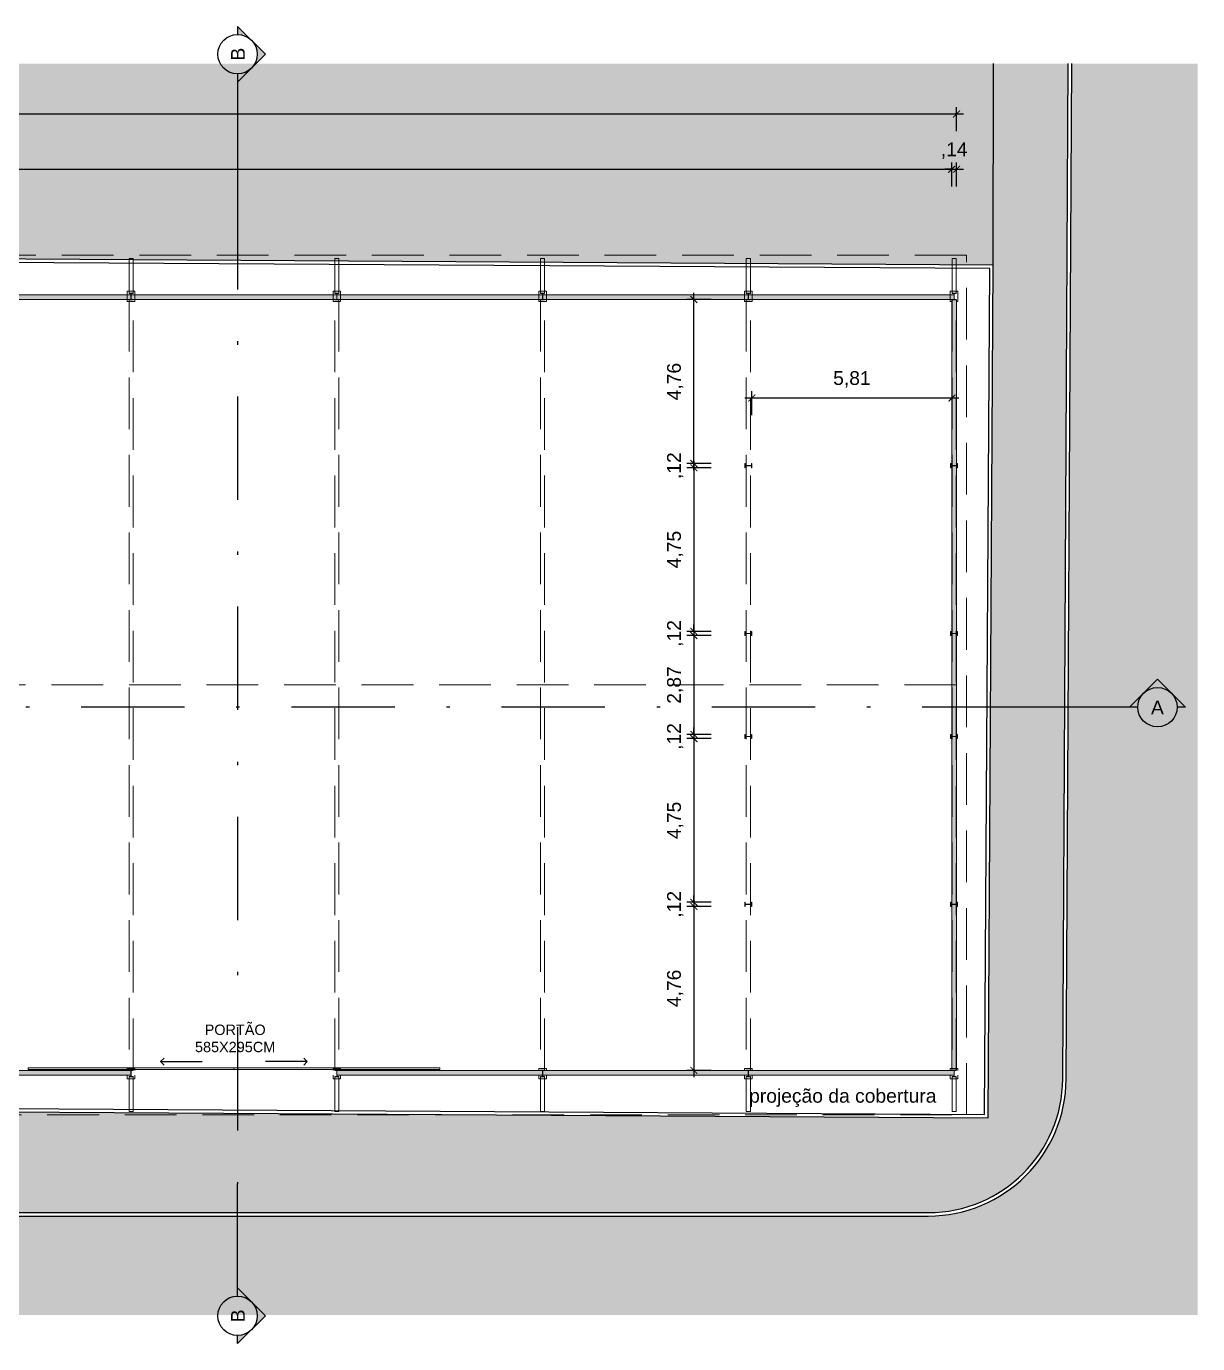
# Model space of a CAD drawing. Header units: inches. Extents: x 1286 to 7442, y -84 to 3420.
# Drawn here: x 2478.95 to 2512.93, y 116.42 to 154.65 of the extents above; entities that cross this region are included whole.
import ezdxf

# ---------------------------------------------------------------- set-up
doc = ezdxf.new("R2010")
doc.units = ezdxf.units.IN
doc.header["$LTSCALE"] = 3
doc.header["$MEASUREMENT"] = 0
doc.linetypes.add('DASHDOT', pattern=[1, 0.5, -0.25, 0, -0.25])
doc.linetypes.add('DASHED', pattern=[0.75, 0.5, -0.25])
for name, color, linetype, lineweight in [('ARQ_AÇO', 4, 'Continuous', 5), ('ARQ_ESQUADRIAS', 3, 'Continuous', 5), ('ARQ_PAREDE', 5, 'Continuous', 5), ('ARQ_PROJEÇÃO', 8, 'DASHED', 5), ('ARQ_VISTA', 2, 'Continuous', 5)]:
    doc.layers.add(name, color=color, linetype=linetype, lineweight=lineweight)
for name, color, linetype in [('ARQ_COTAS', 133, 'Continuous'), ('ARQ_HATCH', 8, 'Continuous'), ('ARQ_INDICAÇÃO', 133, 'Continuous'), ('ARQ_LINHA DE CORTE', 4, 'DASHDOT'), ('ARQ_RUA', 250, 'Continuous'), ('ARQ_TEXTO', 133, 'Continuous')]:
    doc.layers.add(name, color=color, linetype=linetype)
doc.styles.add('1 - 200', font='arial.ttf', dxfattribs={"height": 0.4})
doc.dimstyles.new('1 - 200', dxfattribs={"dimtxt": 0.4, "dimasz": 0.2, "dimexe": 0.2, "dimexo": 0.2, "dimgap": 0.3, "dimtad": 1, "dimzin": 4, "dimtxsty": '1 - 200', "dimblk": 'ARCHTICK', "dimcen": 0.1, "dimdle": 0.2, "dimclrd": 256, "dimclre": 256, "dimclrt": 256, "dimazin": 0, "dimtfac": 1, "dimtix": 1, "dimtofl": 0, "dimtmove": 2, "dimatfit": 3, "dimldrblk": 'OPEN90', "dimfxl": 0.5, "dimfxlon": 1, "dimtolj": 1, "dimtzin": 0, "dimlwd": -1, "dimlwe": -1, "dimarcsym": 0})
pattern_1 = [(315, (0, 0), (0.4182581518689039, -0.1120719340210068), [0.25, -0.5]), (75.00000000000006, (0, 0), (-0.1120719340210065, 0.4182581518689039), [0.25, -0.5]), (14.99999999999995, (0, 0), (0.3061862178478974, 0.3061862178478972), [-0.5, 0.25])]

# ---------------------------------------------------------------- blocks, each defined once
blk = doc.blocks.new('A$C1175b217')
at = {"layer": 'ARQ_AÇO'}
blk.add_lwpolyline([(-0.06249999999954525, 0.01000000000021828), (-0.1199999999998909, 0.01000000000021828), (-0.1199999999998909, 0), (0, 0), (0, 0.01000000000021828), (-0.05749999999943611, 0.01000000000021828), (-0.05749999999989086, 0.1899999999995998), (0, 0.1899999999995998), (0, 0.1999999999998181), (-0.1199999999998909, 0.1999999999998181), (-0.1199999999998909, 0.1899999999995998), (-0.0625, 0.1899999999995998), (-0.06249999999954525, 0.01000000000021828)], dxfattribs=at)
blk = doc.blocks.new('_ArchTick')
at = {"color": 0, "linetype": 'ByBlock', "const_width": 0.15}
blk.add_lwpolyline([(-0.5, -0.5), (0.5, 0.5)], dxfattribs=at)
blk = doc.blocks.new('*D194')
at = {"layer": 'ARQ_COTAS', "transparency": 16777216}
for p, q in [((2446.235023979214, 150.0002656553925), (2446.235023979214, 150.7002656553925)), ((2505.795023979215, 150.0002656553925), (2505.795023979215, 150.7002656553925)), ((2446.035023979214, 150.5002656553925), (2505.995023979215, 150.5002656553925))]:
    blk.add_line(p, q, dxfattribs=at)
at = {"layer": 'Defpoints', "color": 0, "transparency": 16777216}
for p in [(2505.795023979215, 150.5002656553925), (2446.235023979214, 146.7094876470446), (2505.795023979215, 146.7094876470442)]:
    blk.add_point(p, dxfattribs=at)
at = {"layer": 'ARQ_COTAS', "transparency": 16777216, "xscale": 0.2, "yscale": 0.2, "zscale": 0.2, "rotation": 180}
blk.add_blockref('_ArchTick', (2446.235023979214, 150.5002656553925), dxfattribs=at)
at = {"layer": 'ARQ_COTAS', "transparency": 16777216, "xscale": 0.2, "yscale": 0.2, "zscale": 0.2}
blk.add_blockref('_ArchTick', (2505.795023979215, 150.5002656553925), dxfattribs=at)
at = {"layer": 'ARQ_COTAS', "transparency": 16777216, "insert": (2476.015023979215, 151.0406476472069), "char_height": 0.4, "attachment_point": 5, "style": '1 - 200'}
blk.add_mtext('\\A1;59,56', dxfattribs=at)
blk = doc.blocks.new('_Open90')
at = {"color": 0, "linetype": 'ByBlock', "lineweight": -2}
for p, q in [((0, 0), (-1, 0)), ((-0.5, 0.5), (0, 0)), ((0, 0), (-0.5, -0.5))]:
    blk.add_line(p, q, dxfattribs=at)
blk = doc.blocks.new('*D195')
at = {"layer": 'ARQ_COTAS', "transparency": 16777216}
for p, q in [((2505.795023979215, 150.0002656553925), (2505.795023979215, 150.7002656553925)), ((2505.935023979215, 150.0002656553925), (2505.935023979215, 150.7002656553925)), ((2505.795023979215, 150.5002656553925), (2505.595023979215, 150.5002656553925)), ((2505.935023979215, 150.5002656553925), (2506.135023979215, 150.5002656553925))]:
    blk.add_line(p, q, dxfattribs=at)
at = {"layer": 'Defpoints', "color": 0, "transparency": 16777216}
for p in [(2505.935023979215, 150.5002656553925), (2505.795023979215, 146.7094876470442), (2505.935023979215, 146.7094876470442)]:
    blk.add_point(p, dxfattribs=at)
at = {"layer": 'ARQ_COTAS', "transparency": 16777216, "xscale": 0.2, "yscale": 0.2, "zscale": 0.2}
blk.add_blockref('_ArchTick', (2505.795023979215, 150.5002656553925), dxfattribs=at)
at = {"layer": 'ARQ_COTAS', "transparency": 16777216, "xscale": 0.2, "yscale": 0.2, "zscale": 0.2, "rotation": 180}
blk.add_blockref('_ArchTick', (2505.935023979215, 150.5002656553925), dxfattribs=at)
at = {"layer": 'ARQ_COTAS', "transparency": 16777216, "insert": (2505.865023979215, 151.0406476472069), "char_height": 0.4, "attachment_point": 5, "style": '1 - 200'}
blk.add_mtext('\\A1;,14', dxfattribs=at)
blk = doc.blocks.new('*D196')
at = {"layer": 'ARQ_COTAS', "transparency": 16777216}
for p, q in [((2446.095023979214, 151.6042621229717), (2446.095023979214, 152.3042621229717)), ((2505.935023979215, 151.6042621229717), (2505.935023979215, 152.3042621229717)), ((2506.135023979215, 152.1042621229717), (2445.895023979214, 152.1042621229717))]:
    blk.add_line(p, q, dxfattribs=at)
at = {"layer": 'Defpoints', "color": 0, "transparency": 16777216}
for p in [(2446.095023979214, 152.1042621229717), (2446.095023979214, 146.7094876470446), (2505.935023979215, 146.7094876470442)]:
    blk.add_point(p, dxfattribs=at)
at = {"layer": 'ARQ_COTAS', "transparency": 16777216, "xscale": 0.2, "yscale": 0.2, "zscale": 0.2, "rotation": 180}
blk.add_blockref('_ArchTick', (2446.095023979214, 152.1042621229717), dxfattribs=at)
at = {"layer": 'ARQ_COTAS', "transparency": 16777216, "xscale": 0.2, "yscale": 0.2, "zscale": 0.2}
blk.add_blockref('_ArchTick', (2505.935023979215, 152.1042621229717), dxfattribs=at)
at = {"layer": 'ARQ_COTAS', "transparency": 16777216, "insert": (2476.015023979215, 152.6446441147862), "char_height": 0.4, "attachment_point": 5, "style": '1 - 200'}
blk.add_mtext('\\A1;59,84', dxfattribs=at)
blk = doc.blocks.new('*D201')
at = {"layer": 'ARQ_COTAS', "transparency": 16777216}
for p, q in [((2499.795023979221, 143.8644846255565), (2506.005023979219, 143.8644846255565)), ((2499.995023979221, 143.3644846255565), (2499.995023979221, 144.0644846255565)), ((2505.805023979219, 143.3644846255565), (2505.805023979219, 144.0644846255565))]:
    blk.add_line(p, q, dxfattribs=at)
at = {"layer": 'Defpoints', "color": 0, "transparency": 16777216}
for p in [(2505.805023979219, 143.8644846255565), (2499.995023979221, 141.9594876470446), (2505.805023979219, 141.9594876470446)]:
    blk.add_point(p, dxfattribs=at)
at = {"layer": 'ARQ_COTAS', "transparency": 16777216, "xscale": 0.2, "yscale": 0.2, "zscale": 0.2, "rotation": 180}
blk.add_blockref('_ArchTick', (2499.995023979221, 143.8644846255565), dxfattribs=at)
at = {"layer": 'ARQ_COTAS', "transparency": 16777216, "xscale": 0.2, "yscale": 0.2, "zscale": 0.2}
blk.add_blockref('_ArchTick', (2505.805023979219, 143.8644846255565), dxfattribs=at)
at = {"layer": 'ARQ_COTAS', "transparency": 16777216, "insert": (2502.90002397922, 144.404866617371), "char_height": 0.4, "attachment_point": 5, "style": '1 - 200'}
blk.add_mtext('\\A1;5,81', dxfattribs=at)
blk = doc.blocks.new('*D202')
at = {"layer": 'ARQ_COTAS', "transparency": 16777216}
for p, q in [((2498.314247672132, 141.7594876470447), (2498.314247672132, 146.9194876470447)), ((2498.814247672132, 146.7194876470447), (2498.114247672132, 146.7194876470447)), ((2498.814247672132, 141.9594876470447), (2498.114247672132, 141.9594876470447))]:
    blk.add_line(p, q, dxfattribs=at)
at = {"layer": 'Defpoints', "color": 0, "transparency": 16777216}
for p in [(2498.314247672132, 146.7194876470447), (2499.795023979214, 146.7194876470447), (2499.795023979222, 141.9594876470447)]:
    blk.add_point(p, dxfattribs=at)
at = {"layer": 'ARQ_COTAS', "transparency": 16777216, "xscale": 0.2, "yscale": 0.2, "zscale": 0.2}
for p, rotation in [((2498.314247672132, 146.7194876470447), 90), ((2498.314247672132, 141.9594876470447), 270)]:
    blk.add_blockref('_ArchTick', p, dxfattribs=dict(at, rotation=rotation))
at = {"layer": 'ARQ_COTAS', "transparency": 16777216, "insert": (2497.773865680317, 144.339487647044), "char_height": 0.4, "attachment_point": 5, "rotation": 90, "style": '1 - 200'}
blk.add_mtext('\\A1;4,76', dxfattribs=at)
blk = doc.blocks.new('*D203')
at = {"layer": 'ARQ_COTAS', "transparency": 16777216}
for p, q in [((2498.814247672134, 141.9594876470447), (2498.114247672134, 141.9594876470447)), ((2498.814247672134, 141.8394876470448), (2498.114247672134, 141.8394876470448)), ((2498.314247672134, 141.9594876470447), (2498.314247672134, 142.1594876470447)), ((2498.314247672134, 141.8394876470448), (2498.314247672134, 141.6394876470448))]:
    blk.add_line(p, q, dxfattribs=at)
at = {"layer": 'Defpoints', "color": 0, "transparency": 16777216}
for p in [(2498.314247672134, 141.8394876470448), (2499.795023979222, 141.9594876470447), (2499.795023979222, 141.8394876470448)]:
    blk.add_point(p, dxfattribs=at)
at = {"layer": 'ARQ_COTAS', "transparency": 16777216, "xscale": 0.2, "yscale": 0.2, "zscale": 0.2}
for p, rotation in [((2498.314247672134, 141.9594876470447), 270), ((2498.314247672134, 141.8394876470448), 90)]:
    blk.add_blockref('_ArchTick', p, dxfattribs=dict(at, rotation=rotation))
at = {"layer": 'ARQ_COTAS', "transparency": 16777216, "insert": (2497.773865680319, 141.899487647044), "char_height": 0.4, "attachment_point": 5, "rotation": 90, "style": '1 - 200'}
blk.add_mtext('\\A1;,12', dxfattribs=at)
blk = doc.blocks.new('*D204')
at = {"layer": 'ARQ_COTAS', "transparency": 16777216}
for p, q in [((2498.814247672137, 141.8394876470448), (2498.114247672137, 141.8394876470448)), ((2498.314247672137, 142.0394876470448), (2498.314247672137, 136.8894876470448)), ((2498.814247672137, 137.0894876470448), (2498.114247672137, 137.0894876470448))]:
    blk.add_line(p, q, dxfattribs=at)
at = {"layer": 'Defpoints', "color": 0, "transparency": 16777216}
for p in [(2499.795023979222, 141.8394876470448), (2498.314247672137, 137.0894876470448), (2499.800023979222, 137.0894876470448)]:
    blk.add_point(p, dxfattribs=at)
at = {"layer": 'ARQ_COTAS', "transparency": 16777216, "xscale": 0.2, "yscale": 0.2, "zscale": 0.2}
for p, rotation in [((2498.314247672137, 141.8394876470448), 90), ((2498.314247672137, 137.0894876470448), 270)]:
    blk.add_blockref('_ArchTick', p, dxfattribs=dict(at, rotation=rotation))
at = {"layer": 'ARQ_COTAS', "transparency": 16777216, "insert": (2497.77468423421, 139.4644876470441), "char_height": 0.4, "attachment_point": 5, "rotation": 90, "style": '1 - 200'}
blk.add_mtext('\\A1;4,75', dxfattribs=at)
blk = doc.blocks.new('*D205')
at = {"layer": 'ARQ_COTAS', "transparency": 16777216}
for p, q in [((2498.314247672138, 137.0894876470448), (2498.314247672138, 137.2894876470448)), ((2498.814247672138, 137.0894876470448), (2498.114247672138, 137.0894876470448)), ((2498.814247672138, 136.9694876470449), (2498.114247672138, 136.9694876470449)), ((2498.314247672138, 136.9694876470449), (2498.314247672138, 136.7694876470449))]:
    blk.add_line(p, q, dxfattribs=at)
at = {"layer": 'Defpoints', "color": 0, "transparency": 16777216}
for p in [(2498.314247672138, 136.9694876470449), (2499.795023979222, 137.0894876470448), (2499.795023979222, 136.9694876470449)]:
    blk.add_point(p, dxfattribs=at)
at = {"layer": 'ARQ_COTAS', "transparency": 16777216, "xscale": 0.2, "yscale": 0.2, "zscale": 0.2}
for p, rotation in [((2498.314247672138, 137.0894876470448), 270), ((2498.314247672138, 136.9694876470449), 90)]:
    blk.add_blockref('_ArchTick', p, dxfattribs=dict(at, rotation=rotation))
at = {"layer": 'ARQ_COTAS', "transparency": 16777216, "insert": (2497.773865680323, 137.0294876470441), "char_height": 0.4, "attachment_point": 5, "rotation": 90, "style": '1 - 200'}
blk.add_mtext('\\A1;,12', dxfattribs=at)
blk = doc.blocks.new('*D206')
at = {"layer": 'ARQ_COTAS', "transparency": 16777216}
for p, q in [((2498.81424767214, 136.9694876470449), (2498.114247672141, 136.9694876470449)), ((2498.31424767214, 137.1694876470449), (2498.31424767214, 133.8994876470446)), ((2498.81424767214, 134.0994876470446), (2498.114247672141, 134.0994876470446))]:
    blk.add_line(p, q, dxfattribs=at)
at = {"layer": 'Defpoints', "color": 0, "transparency": 16777216}
for p in [(2499.795023979222, 136.9694876470449), (2498.31424767214, 134.0994876470446), (2499.795023979222, 134.0994876470446)]:
    blk.add_point(p, dxfattribs=at)
at = {"layer": 'ARQ_COTAS', "transparency": 16777216, "xscale": 0.2, "yscale": 0.2, "zscale": 0.2}
for p, rotation in [((2498.31424767214, 136.9694876470449), 90), ((2498.31424767214, 134.0994876470446), 270)]:
    blk.add_blockref('_ArchTick', p, dxfattribs=dict(at, rotation=rotation))
at = {"layer": 'ARQ_COTAS', "transparency": 16777216, "insert": (2497.773865680325, 135.534487647044), "char_height": 0.4, "attachment_point": 5, "rotation": 90, "style": '1 - 200'}
blk.add_mtext('\\A1;2,87', dxfattribs=at)
blk = doc.blocks.new('*D207')
at = {"layer": 'ARQ_COTAS', "transparency": 16777216}
for p, q in [((2498.314247672141, 134.0994876470446), (2498.314247672141, 134.2994876470445)), ((2498.814247672141, 134.0994876470446), (2498.114247672142, 134.0994876470446)), ((2498.814247672141, 133.9794876470447), (2498.114247672142, 133.9794876470447)), ((2498.314247672141, 133.9794876470447), (2498.314247672141, 133.7794876470447))]:
    blk.add_line(p, q, dxfattribs=at)
at = {"layer": 'Defpoints', "color": 0, "transparency": 16777216}
for p in [(2498.314247672141, 133.9794876470447), (2499.795023979222, 134.0994876470446), (2499.795023979222, 133.9794876470447)]:
    blk.add_point(p, dxfattribs=at)
at = {"layer": 'ARQ_COTAS', "transparency": 16777216, "xscale": 0.2, "yscale": 0.2, "zscale": 0.2}
for p, rotation in [((2498.314247672141, 134.0994876470446), 270), ((2498.314247672141, 133.9794876470447), 90)]:
    blk.add_blockref('_ArchTick', p, dxfattribs=dict(at, rotation=rotation))
at = {"layer": 'ARQ_COTAS', "transparency": 16777216, "insert": (2497.773865680326, 134.0394876470439), "char_height": 0.4, "attachment_point": 5, "rotation": 90, "style": '1 - 200'}
blk.add_mtext('\\A1;,12', dxfattribs=at)
blk = doc.blocks.new('*D208')
at = {"layer": 'ARQ_COTAS', "transparency": 16777216}
for p, q in [((2498.314247672143, 134.1794876470447), (2498.314247672143, 129.0294876470447)), ((2498.814247672143, 133.9794876470447), (2498.114247672143, 133.9794876470447)), ((2498.814247672143, 129.2294876470447), (2498.114247672143, 129.2294876470447))]:
    blk.add_line(p, q, dxfattribs=at)
at = {"layer": 'Defpoints', "color": 0, "transparency": 16777216}
for p in [(2499.795023979222, 133.9794876470447), (2498.314247672143, 129.2294876470447), (2499.795023979222, 129.2294876470447)]:
    blk.add_point(p, dxfattribs=at)
at = {"layer": 'ARQ_COTAS', "transparency": 16777216, "xscale": 0.2, "yscale": 0.2, "zscale": 0.2}
for p, rotation in [((2498.314247672143, 133.9794876470447), 90), ((2498.314247672143, 129.2294876470447), 270)]:
    blk.add_blockref('_ArchTick', p, dxfattribs=dict(at, rotation=rotation))
at = {"layer": 'ARQ_COTAS', "transparency": 16777216, "insert": (2497.774684234216, 131.6044876470439), "char_height": 0.4, "attachment_point": 5, "rotation": 90, "style": '1 - 200'}
blk.add_mtext('\\A1;4,75', dxfattribs=at)
blk = doc.blocks.new('*D209')
at = {"layer": 'ARQ_COTAS', "transparency": 16777216}
for p, q in [((2498.814247672145, 129.2294876470447), (2498.114247672145, 129.2294876470447)), ((2498.314247672145, 129.2294876470447), (2498.314247672145, 129.4294876470447)), ((2498.814247672145, 129.1094876470448), (2498.114247672145, 129.1094876470448)), ((2498.314247672145, 129.1094876470448), (2498.314247672145, 128.9094876470448))]:
    blk.add_line(p, q, dxfattribs=at)
at = {"layer": 'Defpoints', "color": 0, "transparency": 16777216}
for p in [(2499.795023979222, 129.2294876470447), (2498.314247672145, 129.1094876470448), (2499.795023979222, 129.1094876470448)]:
    blk.add_point(p, dxfattribs=at)
at = {"layer": 'ARQ_COTAS', "transparency": 16777216, "xscale": 0.2, "yscale": 0.2, "zscale": 0.2}
for p, rotation in [((2498.314247672145, 129.2294876470447), 270), ((2498.314247672145, 129.1094876470448), 90)]:
    blk.add_blockref('_ArchTick', p, dxfattribs=dict(at, rotation=rotation))
at = {"layer": 'ARQ_COTAS', "transparency": 16777216, "insert": (2497.77386568033, 129.169487647044), "char_height": 0.4, "attachment_point": 5, "rotation": 90, "style": '1 - 200'}
blk.add_mtext('\\A1;,12', dxfattribs=at)
blk = doc.blocks.new('*D210')
at = {"layer": 'ARQ_COTAS', "transparency": 16777216}
for p, q in [((2498.314247672147, 129.3094876470448), (2498.314247672147, 124.1494876470447)), ((2498.814247672147, 129.1094876470448), (2498.114247672147, 129.1094876470448)), ((2498.814247672147, 124.3494876470447), (2498.114247672147, 124.3494876470447))]:
    blk.add_line(p, q, dxfattribs=at)
at = {"layer": 'Defpoints', "color": 0, "transparency": 16777216}
for p in [(2499.795023979222, 129.1094876470448), (2498.314247672147, 124.3494876470447), (2499.795023979214, 124.3494876470447)]:
    blk.add_point(p, dxfattribs=at)
at = {"layer": 'ARQ_COTAS', "transparency": 16777216, "xscale": 0.2, "yscale": 0.2, "zscale": 0.2}
for p, rotation in [((2498.314247672147, 129.1094876470448), 90), ((2498.314247672147, 124.3494876470447), 270)]:
    blk.add_blockref('_ArchTick', p, dxfattribs=dict(at, rotation=rotation))
at = {"layer": 'ARQ_COTAS', "transparency": 16777216, "insert": (2497.773865680332, 126.729487647044), "char_height": 0.4, "attachment_point": 5, "rotation": 90, "style": '1 - 200'}
blk.add_mtext('\\A1;4,76', dxfattribs=at)

msp = doc.modelspace()

# ---------------------------------------------------------------- hatches: boundary and pattern name
at = {"layer": 'ARQ_HATCH', "transparency": 33554534}
h = msp.add_hatch(color=124, dxfattribs=at)
h.dxf.hatch_style = 1
h.paths.add_polyline_path([(2509.016892027609, 124.102912310861), (2509.176315343979, 153.567519811385), (2507.005888289602, 153.567519811385), (2507.000597838738, 147.7190244702634), (2506.848279387014, 122.9694931799693), (2445.029450119704, 123.349950823826), (2445.034838235396, 124.225441195465), (2439.006751406014, 124.26264954605), (2439.006751406014, 120.2240136193798), (2505.116949113442, 120.2240136214091, 0.4126297152385945)])
at = {"layer": 'ARQ_HATCH'}
h = msp.add_hatch(dxfattribs=at)
h.set_pattern_fill('HONEY', color=8, scale=2, angle=315)
h.set_pattern_definition(pattern_1)
edge = h.paths.add_edge_path()
edge.add_line((2507.005888289602, 153.567519811385), (2439.006751406014, 153.567519811385))
edge.add_line((2439.006751406014, 153.567519811385), (2439.006751406014, 124.26264954605))
edge.add_line((2439.006751406014, 124.26264954605), (2445.034838235396, 124.225441195465))
edge.add_line((2445.034838235396, 124.225441195465), (2445.095615796957, 134.1009102840134))
edge.add_line((2445.095615796957, 134.1009102840134), (2444.85562034202, 134.1023873114241))
edge.add_line((2444.85562034202, 134.1023873114241), (2444.874468067204, 136.9702260906408))
edge.add_line((2444.874468067204, 136.9702260906408), (2445.114440738625, 136.9687492034489))
edge.add_line((2445.114440738625, 136.9687492034489), (2445.17561429055, 147.0995010518861))
edge.add_arc((2446.175595352784, 147.0933467710086), 0.999999999999352, 89.64738345382432, 179.6473834538601, ccw=False)
edge.add_line((2446.181749633662, 148.0933278332423), (2507.000597838738, 147.7190244702634))
edge.add_line((2507.000597838738, 147.7190244702634), (2507.005888289602, 153.567519811385))
h = msp.add_hatch(dxfattribs=at)
h.set_pattern_fill('HONEY', color=8, scale=2, angle=315)
h.set_pattern_definition(pattern_1)
h.paths.add_polyline_path([(2512.931121118556, 153.567519811385), (2509.276316807737, 153.567519811385), (2509.116890563873, 124.1023712516161, -0.4126297152385908), (2505.116949113446, 120.1240136214091), (2439.006751406014, 120.1240136193798), (2439.006751406014, 117.2531021954792), (2512.931121118556, 117.2531021954792)])
at = {"layer": 'ARQ_LINHA DE CORTE', "linetype": 'Continuous'}
h = msp.add_hatch(color=4, dxfattribs=at)
h.dxf.hatch_style = 1
h.paths.add_polyline_path([(2485.88464504581, 153.8399448875783), (2485.48043442222, 153.4357439053269, 0.4142284990925066), (2485.480464676194, 154.2441348963559)])
h.paths.add_polyline_path([(2485.48043442222, 153.4357439053269), (2485.076265026397, 153.031584149861), (2485.076267849735, 153.2683503499201, 0.1988991132606457)])
h.paths.add_polyline_path([(2485.480464676194, 154.2441348963559, 0.1957060071335515), (2485.083337663312, 154.4115150657881, 0.003086219329561659), (2485.076281482017, 154.4115587041944), (2485.076284305356, 154.6483249100719)])
h = msp.add_hatch(color=4, dxfattribs=at)
h.dxf.hatch_style = 1
h.paths.add_polyline_path([(2511.765486611855, 135.6992691441471), (2511.361285629604, 135.2950585205569, -0.4142284990925066), (2512.169676620633, 135.2950887745307)])
h.paths.add_polyline_path([(2511.361285629604, 135.2950585205569), (2510.957125874138, 134.8908891247335), (2511.193892074197, 134.8908919480716, -0.1988991132606457)])
h.paths.add_polyline_path([(2512.169676620633, 135.2950887745307, -0.1957060071335515), (2512.337056790065, 134.8979617616485, -0.003086219329561659), (2512.337100428471, 134.890905580354), (2512.573866634349, 134.8909084036929)])
h = msp.add_hatch(color=4, dxfattribs=at)
h.dxf.hatch_style = 1
h.paths.add_polyline_path([(2485.88464504581, 117.2290304065106), (2485.48043442222, 117.6332313887619, -0.4142284990925066), (2485.480464676194, 116.824840397733)])
h.paths.add_polyline_path([(2485.48043442222, 117.6332313887619), (2485.076265026397, 118.0373911442279), (2485.076267849735, 117.8006249441688, -0.1988991132606457)])
h.paths.add_polyline_path([(2485.480464676194, 116.824840397733, -0.1957060071335515), (2485.083337663312, 116.6574602283007, -0.003086219329561659), (2485.076281482017, 116.6574165898945), (2485.076284305356, 116.4206503840169)])
at = {"layer": 'ARQ_PAREDE'}
h = msp.add_hatch(color=8, dxfattribs=at)
h.dxf.hatch_style = 1
h.paths.add_polyline_path([(2470.047523979224, 146.7194876470344), (2470.047523979224, 146.8594876470343), (2476.012523979226, 146.8594876470447), (2476.012523979226, 146.7194876470448)])
h.paths.add_polyline_path([(2505.862523979222, 146.7194876470344), (2505.862523979222, 146.8594876470343), (2499.897523979221, 146.8594876470447), (2499.897523979221, 146.7194876470448)])
h.paths.add_polyline_path([(2481.982523979218, 146.7194876470344), (2481.982523979218, 146.8594876470343), (2476.017523979216, 146.8594876470447), (2476.017523979216, 146.7194876470448)])
h.paths.add_polyline_path([(2481.987523979219, 146.7194876470344), (2481.987523979219, 146.8594876470343), (2487.95252397922, 146.8594876470447), (2487.95252397922, 146.7194876470448)])
h.paths.add_polyline_path([(2493.922523979217, 146.7194876470344), (2493.922523979217, 146.8594876470343), (2487.957523979216, 146.8594876470447), (2487.957523979216, 146.7194876470448)])
h.paths.add_polyline_path([(2493.927523979218, 146.7194876470344), (2493.927523979218, 146.8594876470343), (2499.89252397922, 146.8594876470447), (2499.89252397922, 146.7194876470448)])
h.paths.add_polyline_path([(2464.077523979223, 146.7194876470344), (2464.077523979223, 146.8594876470343), (2470.042523979224, 146.8594876470447), (2470.042523979224, 146.7194876470448)])
h.paths.add_polyline_path([(2464.072523979222, 146.7194876470344), (2464.072523979222, 146.8594876470343), (2458.10752397922, 146.8594876470447), (2458.10752397922, 146.7194876470448)])
h.paths.add_polyline_path([(2452.137523979223, 146.7194876470344), (2452.137523979223, 146.8594876470343), (2458.102523979225, 146.8594876470447), (2458.102523979225, 146.7194876470448)])
h.paths.add_polyline_path([(2452.132523979222, 146.7194876470344), (2452.132523979222, 146.8594876470343), (2446.167523979221, 146.8594876470447), (2446.167523979221, 146.7194876470448)])
h.paths.add_polyline_path([(2446.095023979214, 146.7094876470446), (2446.235023979214, 146.7094876470446), (2446.235023979221, 141.9019876470447), (2446.095023979221, 141.9019876470447)])
h.paths.add_polyline_path([(2505.86252397922, 124.349487647055), (2505.86252397922, 124.2094876470551), (2499.897523979219, 124.2094876470446), (2499.897523979219, 124.3494876470445)])
h.paths.add_polyline_path([(2493.927523979222, 124.349487647055), (2493.927523979222, 124.2094876470551), (2499.892523979223, 124.2094876470446), (2499.892523979223, 124.3494876470445)])
h.paths.add_polyline_path([(2493.922523979221, 124.349487647055), (2493.922523979221, 124.2094876470551), (2487.957523979219, 124.2094876470446), (2487.957523979219, 124.3494876470445)])
h.paths.add_polyline_path([(2481.982523979221, 124.349487647055), (2481.982523979221, 124.2094876470551), (2470.04752397922, 124.2094876470446), (2470.04752397922, 124.3494876470445)])
h.paths.add_polyline_path([(2464.077523979223, 124.349487647055), (2464.077523979223, 124.2094876470551), (2470.042523979224, 124.2094876470446), (2470.042523979224, 124.3494876470445)])
h.paths.add_polyline_path([(2464.072523979222, 124.349487647055), (2464.072523979222, 124.2094876470551), (2458.10752397922, 124.2094876470446), (2458.10752397922, 124.3494876470445)])
h.paths.add_polyline_path([(2452.137523979223, 124.349487647055), (2452.137523979223, 124.2094876470551), (2458.102523979225, 124.2094876470446), (2458.102523979225, 124.3494876470445)])
h.paths.add_polyline_path([(2452.132523979222, 124.349487647055), (2452.132523979222, 124.2094876470551), (2446.167523979221, 124.2094876470446), (2446.167523979221, 124.3494876470445)])
h.paths.add_polyline_path([(2446.095023979214, 129.1669876470446), (2446.235023979214, 129.1669876470446), (2446.235023979221, 124.3594876470447), (2446.095023979221, 124.3594876470447)])
h.paths.add_polyline_path([(2446.095023979214, 134.0369876470445), (2446.235023979214, 134.0369876470445), (2446.235023979221, 129.1719876470443), (2446.095023979221, 129.1719876470443)])
h.paths.add_polyline_path([(2505.795023979217, 141.9019876470438), (2505.935023979217, 141.9019876470438), (2505.935023979215, 146.7094876470442), (2505.795023979215, 146.7094876470442)])
h.paths.add_polyline_path([(2505.795023979217, 141.8969876470446), (2505.935023979217, 141.8969876470446), (2505.935023979215, 137.0319876470439), (2505.795023979215, 137.0319876470439)])
h.paths.add_polyline_path([(2505.795023979212, 134.0419876470446), (2505.935023979212, 134.0419876470446), (2505.935023979215, 137.0269876470447), (2505.795023979215, 137.0269876470447)])
h.paths.add_polyline_path([(2505.795023979212, 134.0369876470445), (2505.935023979212, 134.0369876470445), (2505.935023979219, 129.1719876470443), (2505.795023979219, 129.1719876470443)])
h.paths.add_polyline_path([(2505.795023979212, 124.3594876470447), (2505.935023979212, 124.3594876470447), (2505.935023979219, 129.1669876470451), (2505.795023979219, 129.1669876470451)])

# ---------------------------------------------------------------- linework, layer by layer
at = {"layer": 'ARQ_ESQUADRIAS', "color": 8}
for points in [[(2482.045023979221, 124.3794876470447), (2482.045023979221, 124.4294876470449), (2479.000023979223, 124.4294876470449), (2479.000023979223, 124.3794876470447)], [(2487.895023979221, 124.3794876470447), (2487.895023979221, 124.4294876470449), (2490.940023979219, 124.4294876470449), (2490.940023979219, 124.3794876470447)]]:
    msp.add_lwpolyline(points, close=True, dxfattribs=at)
at = {"layer": 'ARQ_ESQUADRIAS'}
for points in [[(2481.925023979222, 124.3794876470447), (2481.925023979222, 124.4294876470449), (2484.970023979221, 124.4294876470449), (2484.970023979221, 124.3794876470447)], [(2488.015023979221, 124.3794876470447), (2488.015023979221, 124.4294876470449), (2484.970023979221, 124.4294876470449), (2484.970023979221, 124.3794876470447)]]:
    msp.add_lwpolyline(points, close=True, dxfattribs=at)
at = {"layer": 'ARQ_LINHA DE CORTE', "color": 4, "linetype": 'Continuous'}
for p, q in [((2485.88464504581, 153.8399448875783), (2485.076284305356, 154.6483249100719)), ((2485.076265026397, 153.031584149861), (2485.88464504581, 153.8399448875783)), ((2510.957125874138, 134.8908891247335), (2511.765486611855, 135.6992691441471)), ((2511.765486611855, 135.6992691441471), (2512.573866634349, 134.8909084036929)), ((2485.076265026397, 118.0373911442279), (2485.88464504581, 117.2290304065106)), ((2485.88464504581, 117.2290304065106), (2485.076284305356, 116.4206503840169))]:
    msp.add_line(p, q, dxfattribs=at)
at = {"layer": 'ARQ_LINHA DE CORTE', "ltscale": 2}
msp.add_line((2507.935029371321, 134.8908987642132), (2444.105029371326, 134.8908987642132), dxfattribs=at)
at = {"layer": 'ARQ_LINHA DE CORTE', "color": 4, "linetype": 'Continuous'}
for points in [[(2485.076284305356, 154.6483249100719), (2485.076281482018, 154.4115587041944)], [(2485.076267849735, 153.2683503499201), (2485.076265026397, 153.031584149861)], [(2511.193892074197, 134.8908919480716), (2510.957125874138, 134.8908891247335)], [(2512.573866634349, 134.8909084036929), (2512.337100428471, 134.8909055803549)], [(2485.076267849735, 117.8006249441688), (2485.076265026397, 118.0373911442279)], [(2485.076284305356, 116.4206503840169), (2485.076281482018, 116.6574165898945)]]:
    msp.add_lwpolyline(points, dxfattribs=at)
at = {"layer": 'ARQ_LINHA DE CORTE', "color": 5, "linetype": 'Continuous'}
for points in [[(2485.076274665877, 153.2683503498795), (2485.076274665877, 150.0094876470444)], [(2511.193892074156, 134.8908987642132), (2507.935029371321, 134.8908987642132)], [(2485.076274665877, 117.8006249442094), (2485.076274665877, 121.0594876470445)]]:
    msp.add_lwpolyline(points, dxfattribs=at)
at = {"layer": 'ARQ_LINHA DE CORTE', "ltscale": 2}
msp.add_lwpolyline([(2485.076274665877, 150.0094876470444), (2485.076274665877, 121.0594876470445)], dxfattribs=at)
at = {"layer": 'ARQ_LINHA DE CORTE', "color": 4, "linetype": 'Continuous'}
for centre in [(2485.076274665877, 153.8399545270573), (2511.765496251334, 134.8908987642132), (2485.076274665877, 117.2290207670316)]:
    msp.add_circle(centre, 0.5716041771777671, dxfattribs=at)
at = {"layer": 'ARQ_PAREDE'}
for points in [[(2481.982523979218, 146.7194876470344), (2481.982523979218, 146.8594876470343), (2476.017523979216, 146.8594876470447), (2476.017523979216, 146.7194876470448)], [(2481.987523979219, 146.7194876470344), (2481.987523979219, 146.8594876470343), (2487.95252397922, 146.8594876470447), (2487.95252397922, 146.7194876470448)], [(2493.922523979217, 146.7194876470344), (2493.922523979217, 146.8594876470343), (2487.957523979216, 146.8594876470447), (2487.957523979216, 146.7194876470448)], [(2493.927523979218, 146.7194876470344), (2493.927523979218, 146.8594876470343), (2499.89252397922, 146.8594876470447), (2499.89252397922, 146.7194876470448)], [(2505.862523979222, 146.7194876470344), (2505.862523979222, 146.8594876470343), (2499.897523979221, 146.8594876470447), (2499.897523979221, 146.7194876470448)], [(2505.795023979217, 141.9019876470438), (2505.935023979217, 141.9019876470438), (2505.935023979215, 146.7094876470442), (2505.795023979215, 146.7094876470442)], [(2505.795023979217, 141.8969876470446), (2505.935023979217, 141.8969876470446), (2505.935023979215, 137.0319876470439), (2505.795023979215, 137.0319876470439)], [(2505.795023979212, 134.0419876470446), (2505.935023979212, 134.0419876470446), (2505.935023979215, 137.0269876470447), (2505.795023979215, 137.0269876470447)], [(2505.795023979212, 134.0369876470445), (2505.935023979212, 134.0369876470445), (2505.935023979219, 129.1719876470443), (2505.795023979219, 129.1719876470443)], [(2505.795023979212, 124.3594876470447), (2505.935023979212, 124.3594876470447), (2505.935023979219, 129.1669876470451), (2505.795023979219, 129.1669876470451)], [(2481.982523979221, 124.349487647055), (2481.982523979221, 124.2094876470551), (2470.04752397922, 124.2094876470446), (2470.04752397922, 124.3494876470445)], [(2493.922523979221, 124.349487647055), (2493.922523979221, 124.2094876470551), (2487.957523979219, 124.2094876470446), (2487.957523979219, 124.3494876470445)], [(2493.927523979222, 124.349487647055), (2493.927523979222, 124.2094876470551), (2499.892523979223, 124.2094876470446), (2499.892523979223, 124.3494876470445)], [(2505.86252397922, 124.349487647055), (2505.86252397922, 124.2094876470551), (2499.897523979219, 124.2094876470446), (2499.897523979219, 124.3494876470445)]]:
    msp.add_lwpolyline(points, close=True, dxfattribs=at)
at = {"layer": 'ARQ_PROJEÇÃO', "color": 7}
msp.add_lwpolyline([(2506.225023979219, 148.0094876470444), (2445.805023979222, 148.0094876470444), (2445.805023979222, 123.0594876470445), (2506.225023979219, 123.0594876470445)], close=True, dxfattribs=at)
at = {"layer": 'ARQ_PROJEÇÃO'}
for points in [[(2481.925023979222, 146.9094876470444), (2482.04502397922, 146.9094876470444), (2482.04502397922, 147.9094876470444), (2481.925023979222, 147.9094876470444)], [(2488.01502397922, 146.9094876470444), (2487.895023979222, 146.9094876470444), (2487.895023979222, 147.9094876470444), (2488.01502397922, 147.9094876470444)], [(2493.865023979221, 146.9094876470444), (2493.985023979219, 146.9094876470444), (2493.985023979219, 147.9094876470444), (2493.865023979221, 147.9094876470444)], [(2499.835023979221, 146.9094876470444), (2499.955023979219, 146.9094876470444), (2499.955023979219, 147.9094876470444), (2499.835023979221, 147.9094876470444)], [(2505.805023979221, 146.9094876470444), (2505.925023979219, 146.9094876470444), (2505.925023979219, 147.9094876470444), (2505.805023979221, 147.9094876470444)], [(2482.045023979222, 146.7094876470446), (2481.92502397922, 146.7094876470446), (2481.92502397922, 124.3594876470447), (2482.045023979222, 124.3594876470447)], [(2487.89502397922, 146.7094876470446), (2488.015023979221, 146.7094876470446), (2488.015023979221, 124.3594876470447), (2487.89502397922, 124.3594876470447)], [(2493.985023979221, 146.7094876470446), (2493.86502397922, 146.7094876470446), (2493.86502397922, 124.3594876470447), (2493.985023979221, 124.3594876470447)], [(2499.955023979221, 146.7094876470446), (2499.835023979219, 146.7094876470446), (2499.835023979219, 124.3594876470447), (2499.955023979221, 124.3594876470447)], [(2505.925023979221, 146.7094876470446), (2505.805023979219, 146.7094876470446), (2505.805023979219, 124.3594876470447), (2505.925023979221, 124.3594876470447)], [(2481.925023979221, 123.1594876470449), (2482.045023979219, 123.1594876470449), (2482.045023979219, 124.1594876470449), (2481.925023979221, 124.1594876470449)], [(2488.015023979221, 123.1594876470449), (2487.895023979223, 123.1594876470449), (2487.895023979223, 124.1594876470449), (2488.015023979221, 124.1594876470449)], [(2493.86502397922, 123.1594876470449), (2493.985023979219, 123.1594876470449), (2493.985023979219, 124.1594876470449), (2493.86502397922, 124.1594876470449)], [(2499.83502397922, 123.1594876470449), (2499.955023979218, 123.1594876470449), (2499.955023979218, 124.1594876470449), (2499.83502397922, 124.1594876470449)], [(2505.80502397922, 123.1594876470449), (2505.925023979218, 123.1594876470449), (2505.925023979218, 124.1594876470449), (2505.80502397922, 124.1594876470449)]]:
    msp.add_lwpolyline(points, close=True, dxfattribs=at)
at = {"layer": 'ARQ_PROJEÇÃO', "color": 7}
msp.add_lwpolyline([(2505.925023979221, 135.5344876470444), (2446.105023979221, 135.5344876470444)], dxfattribs=at)
at = {"layer": 'ARQ_RUA'}
for points in [[(2439.006751406014, 120.2240136193798), (2505.116949113442, 120.2240136214091, 0.4126297152386094), (2509.016892027609, 124.1029123108611), (2509.176315343979, 153.567519811385)], [(2439.006751406014, 120.1240136193798), (2505.116949113446, 120.1240136214091, 0.412629715238596), (2509.116890563873, 124.1023712516163), (2509.276316807737, 153.567519811385)], [(2445.095615796957, 134.1009102840135), (2445.029450119704, 123.349950823826), (2506.848279387014, 122.9694931799693), (2507.000597838738, 147.7190244702634), (2446.181749633662, 148.0933278332423, 0.4142135623730694), (2445.17561429055, 147.0995010518859), (2445.113332474096, 136.968010759853)], [(2445.19561390318, 134.1002948559257), (2445.130063654015, 123.4493335019616), (2506.748896708878, 123.0701067142805), (2506.899984304427, 147.6196417921277), (2446.181134205574, 147.9933297270189, 0.4142135623730783), (2445.275612396774, 147.0988856237981), (2445.213330580319, 136.9673953317653)]]:
    msp.add_lwpolyline(points, format="xyb", dxfattribs=at)
msp.add_lwpolyline([(2507.000597838738, 147.7190244702634), (2507.005888289602, 153.567519811385)], dxfattribs=at)
at = {"layer": 'ARQ_VISTA', "color": 7}
for points in [[(2482.09502397922, 146.6594876470444), (2481.875023979222, 146.6594876470444), (2481.875023979222, 146.9594876470442), (2482.09502397922, 146.9594876470442)], [(2488.06502397922, 146.6594876470444), (2487.845023979221, 146.6594876470444), (2487.845023979221, 146.9594876470442), (2488.06502397922, 146.9594876470442)], [(2494.03502397922, 146.6594876470444), (2493.815023979221, 146.6594876470444), (2493.815023979221, 146.9594876470442), (2494.03502397922, 146.9594876470442)], [(2500.005023979219, 146.6594876470444), (2499.785023979221, 146.6594876470444), (2499.785023979221, 146.9594876470442), (2500.005023979219, 146.9594876470442)]]:
    msp.add_lwpolyline(points, close=True, dxfattribs=at)
for points in [[(2505.925023979219, 146.6594876470444), (2505.975023979221, 146.6594876470444), (2505.975023979221, 146.9594876470442), (2505.755023979219, 146.9594876470442), (2505.755023979219, 146.6594876470444), (2505.805023979219, 146.6594876470444)], [(2481.87502397922, 124.349487647045), (2481.87502397922, 124.4094876470449), (2482.095023979221, 124.4094876470449), (2482.095023979221, 124.349487647045)], [(2487.845023979222, 124.349487647045), (2487.845023979222, 124.4094876470449), (2488.065023979223, 124.4094876470449), (2488.065023979223, 124.349487647045)], [(2493.81502397922, 124.349487647045), (2493.81502397922, 124.4094876470449), (2494.035023979221, 124.4094876470449), (2494.035023979221, 124.349487647045)], [(2499.78502397922, 124.349487647045), (2499.78502397922, 124.4094876470449), (2500.005023979221, 124.4094876470449), (2500.005023979221, 124.349487647045)], [(2505.755023979219, 124.349487647045), (2505.755023979219, 124.4094876470449), (2505.975023979221, 124.4094876470449), (2505.975023979221, 124.349487647045)], [(2482.095023979221, 124.2094876470451), (2482.095023979221, 124.1094876470452), (2481.87502397922, 124.1094876470452), (2481.87502397922, 124.2094876470451)], [(2488.065023979223, 124.2094876470451), (2488.065023979223, 124.1094876470452), (2487.845023979222, 124.1094876470452), (2487.845023979222, 124.2094876470451)], [(2494.035023979221, 124.2094876470451), (2494.035023979221, 124.1094876470452), (2493.81502397922, 124.1094876470452), (2493.81502397922, 124.2094876470451)], [(2500.005023979221, 124.2094876470451), (2500.005023979221, 124.1094876470452), (2499.78502397922, 124.1094876470452), (2499.78502397922, 124.2094876470451)], [(2505.975023979221, 124.2094876470451), (2505.975023979221, 124.1094876470452), (2505.755023979219, 124.1094876470452), (2505.755023979219, 124.2094876470451)]]:
    msp.add_lwpolyline(points, dxfattribs=at)

# ---------------------------------------------------------------- block references
at = {"layer": 'ARQ_AÇO', "color": 1, "rotation": 180}
for p in [(2481.92502397922, 146.9094876470444), (2487.89502397922, 146.9094876470444), (2493.86502397922, 146.9094876470444), (2499.835023979219, 146.9094876470444), (2505.805023979219, 146.9094876470444), (2481.925023979222, 124.3594876470447), (2487.895023979222, 124.3594876470447), (2493.865023979221, 124.3594876470447), (2499.835023979221, 124.3594876470447), (2505.805023979221, 124.3594876470447)]:
    msp.add_blockref('A$C1175b217', p, dxfattribs=at)
at = {"layer": 'ARQ_AÇO', "color": 1, "xscale": -1, "rotation": 270}
for p in [(2499.795023979221, 141.9594876470446), (2505.765023979219, 141.9594876470446), (2499.795023979221, 137.0894876470447), (2505.765023979219, 137.0894876470447), (2499.795023979221, 134.0994876470445), (2505.765023979219, 134.0994876470445), (2499.795023979221, 129.2294876470446), (2505.765023979219, 129.2294876470446)]:
    msp.add_blockref('A$C1175b217', p, dxfattribs=at)

# ---------------------------------------------------------------- texts
at = {"layer": 'ARQ_INDICAÇÃO', "insert": (2483.829138572279, 125.6794954072586), "char_height": 0.3, "attachment_point": 1, "style": '1 - 200'}
msp.add_mtext_dynamic_manual_height_columns('\\pi0.29127;PORTÃO\\P\\pi0.010197;585X295CM', width=2.301090040927694, gutter_width=2, heights=[0], dxfattribs=at)
at = {"layer": 'ARQ_TEXTO', "color": 4, "ltscale": 2, "char_height": 0.4, "width": 0.6726324514065, "attachment_point": 5, "style": '1 - 200'}
for insert, rotation in [((2485.084745755134, 153.8413062151089), 89.99999999996837), ((2485.084745755134, 117.2276690789799), 90.00000000003163)]:
    msp.add_mtext('B', dxfattribs=dict(at, insert=insert, rotation=rotation))
at = {"layer": 'ARQ_TEXTO', "color": 4, "ltscale": 2, "insert": (2511.764144563281, 134.8824276749563), "char_height": 0.4, "width": 0.6726324514065, "attachment_point": 5, "style": '1 - 200'}
msp.add_mtext('A', dxfattribs=at)
at = {"layer": 'ARQ_TEXTO', "insert": (2505.352579064221, 123.2900722792056), "char_height": 0.4, "attachment_point": 9, "style": '1 - 200'}
msp.add_mtext_dynamic_manual_height_columns('projeção da cobertura', width=5.416551159618009, gutter_width=2, heights=[0], dxfattribs=at)

# ---------------------------------------------------------------- dimensions: what is measured, and where the dimension line sits
at = {"layer": 'ARQ_COTAS'}
for base, p1, p2, picture, middle in [((2446.095023979214, 152.1042621229717), (2505.935023979215, 146.7094876470442), (2446.095023979214, 146.7094876470446), '*D196', (2476.015023979215, 152.6446441147862)), ((2505.795023979215, 150.5002656553925), (2446.235023979214, 146.7094876470446), (2505.795023979215, 146.7094876470442), '*D194', (2476.015023979215, 151.0406476472069)), ((2505.935023979215, 150.5002656553925), (2505.795023979215, 146.7094876470442), (2505.935023979215, 146.7094876470442), '*D195', (2505.865023979215, 151.0406476472069)), ((2505.805023979219, 143.8644846255565), (2499.995023979221, 141.9594876470446), (2505.805023979219, 141.9594876470446), '*D201', (2502.90002397922, 144.404866617371))]:
    dim = msp.add_linear_dim(base=base, p1=p1, p2=p2, dimstyle='1 - 200', dxfattribs=at)
    dim.commit()
    dim.dimension.update_dxf_attribs({"geometry": picture, "text_midpoint": middle})
for base, p1, p2, picture, middle in [((2498.314247672132, 146.7194876470447), (2499.795023979221, 141.9594876470446), (2499.795023979213, 146.7194876470447), '*D202', (2497.773865680317, 144.339487647044)), ((2498.314247672134, 141.8394876470448), (2499.795023979221, 141.9594876470446), (2499.795023979221, 141.8394876470447), '*D203', (2497.773865680319, 141.899487647044)), ((2498.314247672137, 137.0894876470448), (2499.795023979221, 141.8394876470447), (2499.800023979221, 137.0894876470447), '*D204', (2497.77468423421, 139.4644876470441)), ((2498.314247672138, 136.9694876470449), (2499.795023979221, 137.0894876470447), (2499.795023979221, 136.9694876470448), '*D205', (2497.773865680323, 137.0294876470441)), ((2498.31424767214, 134.0994876470446), (2499.795023979221, 136.9694876470448), (2499.795023979221, 134.0994876470445), '*D206', (2497.773865680325, 135.534487647044)), ((2498.314247672141, 133.9794876470447), (2499.795023979221, 134.0994876470445), (2499.795023979221, 133.9794876470446), '*D207', (2497.773865680326, 134.0394876470439)), ((2498.314247672143, 129.2294876470447), (2499.795023979221, 133.9794876470446), (2499.795023979221, 129.2294876470446), '*D208', (2497.774684234216, 131.6044876470439)), ((2498.314247672145, 129.1094876470448), (2499.795023979221, 129.2294876470446), (2499.795023979221, 129.1094876470447), '*D209', (2497.77386568033, 129.169487647044)), ((2498.314247672147, 124.3494876470447), (2499.795023979221, 129.1094876470447), (2499.795023979213, 124.3494876470447), '*D210', (2497.773865680332, 126.729487647044))]:
    dim = msp.add_linear_dim(base=base, p1=p1, p2=p2, angle=90, dimstyle='1 - 200', dxfattribs=at)
    dim.commit()
    dim.dimension.update_dxf_attribs({"geometry": picture, "text_midpoint": middle})

# ---------------------------------------------------------------- leaders
at = {"layer": 'ARQ_INDICAÇÃO'}
for points in [[(2482.843644333784, 124.6044876470439), (2484.051403624658, 124.6044876470439)], [(2487.096403624658, 124.6044876470439), (2485.888644333784, 124.6044876470439)]]:
    msp.add_leader(points, dimstyle='1 - 200', override={"dimgap": 0.3, "dimtad": 0}, dxfattribs=at)

doc.saveas('drawing.dxf')
